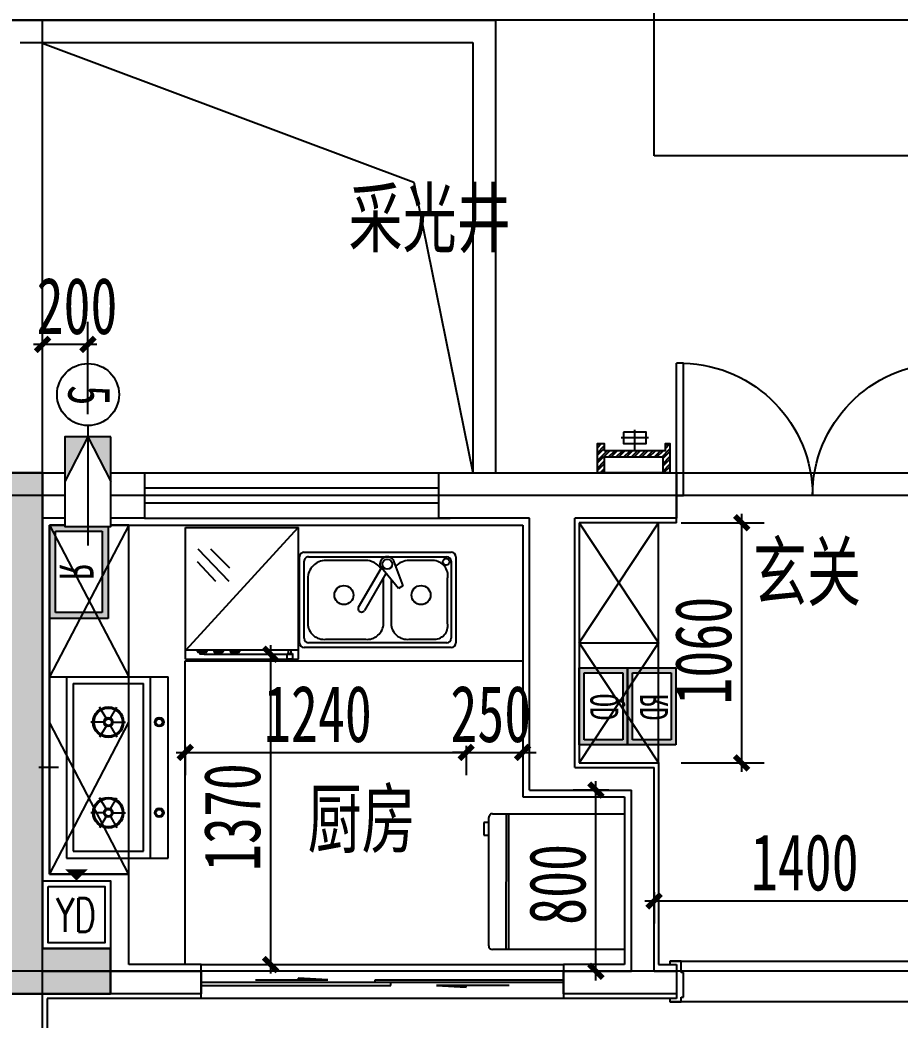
# Model space of a CAD drawing. Extents: x -255202 to 66368, y -6372500 to 603.
# Drawn here: x 28857 to 32743, y -3225168 to -3220753 of the extents above; entities that cross this region are included whole.
import ezdxf
from ezdxf.enums import TextEntityAlignment as Align

# ---------------------------------------------------------------- set-up
doc = ezdxf.new("R2010")
doc.units = 0
doc.header["$LTSCALE"] = 10
doc.header["$MEASUREMENT"] = 0
doc.layers.add('A-门', color=251, linetype='Continuous')
doc.layers.add('L-立面填充1', color=253, linetype='Continuous')
doc.styles.add('_TCH_DIM', font='SIMPLEX', dxfattribs={"bigfont": 'GBCBIG'})
doc.styles.add('L~1D$0$黑体', font='simhei.ttf')
doc.styles.add('L~1Z$0$黑体', font='simhei.ttf')
doc.styles.add('宋体', font='', dxfattribs={"width": 0.8})
doc.styles.add('样式222', font='', dxfattribs={"width": 0.7})
doc.styles.add('细黑体', font='', dxfattribs={"width": 0.7})
doc.styles.get('宋体').set_extended_font_data('STXihei')
doc.styles.get('样式222').set_extended_font_data('STXihei')
doc.styles.get('细黑体').set_extended_font_data('STXihei')

# ---------------------------------------------------------------- blocks, each defined once
blk = doc.blocks.new('ty')
at = {"layer": 'A-门'}
h = blk.add_hatch(dxfattribs=at)
h.set_pattern_fill('ANSI32', color=8, scale=5, style=0)
h.set_pattern_definition([(45, (43096.54, 4608.566), (-16.83798, 16.83798), []), (45, (43107.765, 4608.566), (-16.83798, 16.83798), [])])
h.paths.add_polyline_path([(45549.8, 606.1), (45549.8, 506.1), (45229.8, 506.1), (45229.8, 636.1), (45259.8, 636.1), (45259.8, 606.1), (45529.8, 606.1), (45529.8, 636.1), (45549.8, 636.1)])
h.paths.add_polyline_path([(45259.8, 506.1), (45519.8, 506.1), (45519.8, 576.1), (45259.8, 576.1)], flags=17)
blk.add_hatch(color=8, dxfattribs=at).paths.add_polyline_path([(42579.7, -1593.9), (42579.7, 506.1), (42779.7, 506.1), (42779.7, -1593.9), (43079.7, -1593.9), (43079.7, -1793.9), (42279.7, -1793.9), (42279.7, -1593.9)])
h = blk.add_hatch(color=8, dxfattribs=at)
h.paths.add_polyline_path([(43068.7, -136.6), (42809.7, -136.6), (42809.7, 275.9), (43068.7, 275.9)])
h.paths.add_polyline_path([(43042.3, 249.5), (42836.1, 249.5), (42836.1, -110.2), (43042.3, -110.2)], flags=16)
h = blk.add_hatch(color=8, dxfattribs=at)
h.paths.add_polyline_path([(45149.7, -353.9), (45363.2, -353.9), (45363.2, -693.9), (45149.7, -693.9)])
h.paths.add_polyline_path([(45171.4, -672.2), (45341.4, -672.2), (45341.4, -375.7), (45171.4, -375.7)], flags=16)
h = blk.add_hatch(color=8, dxfattribs=at)
h.paths.add_polyline_path([(45576.7, -693.9), (45576.7, -353.9), (45363.2, -353.9), (45363.2, -693.9)])
h.paths.add_polyline_path([(45554.9, -672.2), (45554.9, -375.7), (45384.9, -375.7), (45384.9, -672.2)], flags=16)
at = {"layer": 'A-门', "color": 8}
for p, q in [((45479.7, 1906.1), (45479.7, 3106.1)), ((59161.7, 2506.1), (25966, 2506.1)), ((42779.7, 2506.1), (42579.7, 2506.1)), ((42579.7, 2506.1), (42779.7, 2506.1)), ((42779.7, 2506.1), (44779.8, 2506.1)), ((42779.7, 506.1), (42779.7, 2506.1)), ((42779.7, 406.1), (42779.7, 2506.1)), ((44779.8, 2506.1), (44779.8, 506.1)), ((44779.8, 2506.1), (44779.8, 506.1)), ((45479.7, 1906.1), (45479.7, 2506.1)), ((42679.8, 2406.1), (44679.8, 2406.1)), ((42779.7, 2406.1), (44679.8, 2406.1)), ((42779.7, 2403.2), (44419.5, 1790.4)), ((44679.8, 2406.1), (44679.8, 506.1)), ((44679.8, 2406.1), (44679.8, 506.1)), ((48479.7, 1906.1), (45479.7, 1906.1)), ((44419.5, 1790.4), (44679.8, 506.1)), ((42779.7, 766.3), (42779.7, 1173.4)), ((42979.7, 766.3), (42979.7, 1173.4)), ((43019.7, 1073.4), (42739.7, 1073.4)), ((45394.8, 606.1), (45394.8, 696.1)), ((45454.8, 661.1), (45334.8, 661.1)), ((45377.3, 606.1), (45412.3, 606.1)), ((42779.7, 506.1), (42579.7, 506.1)), ((42579.7, 506.1), (42779.7, 506.1)), ((42779.7, -1593.9), (42779.7, 506.1)), ((42779.7, 506.1), (42779.7, -1593.9)), ((42779.7, 506.1), (43229.7, 506.1)), ((43229.7, 506.1), (44579.7, 506.1)), ((43229.7, 506.1), (43229.7, 306.1)), ((43229.7, 506.1), (43229.7, 306.1)), ((44529.7, 306.1), (44529.7, 506.1)), ((44529.7, 506.1), (44529.8, 506.1)), ((44529.8, 506.1), (45579.7, 506.1)), ((45579.7, 506.1), (46779.7, 506.1)), ((45579.7, 506.1), (45579.7, 306.1)), ((45579.7, 286.1), (45579.7, 502.5)), ((59161.7, 406.1), (25966, 406.1)), ((42779.7, -1693.9), (42779.7, 406.1)), ((44529.7, 439.4), (43229.7, 439.4)), ((44529.7, 372.7), (43229.7, 372.7)), ((45866.8, -813.9), (45866.8, 326.1)), ((42779.7, -1693.9), (42779.7, 306.1)), ((43229.7, 306.1), (42779.7, 306.1)), ((43159.7, 276.1), (42809.7, -393.9)), ((42809.7, 276.1), (43159.7, -393.9)), ((43159.7, 276.1), (42809.7, 276.1)), ((42809.7, 276.1), (42809.7, -1265.3)), ((42809.7, -1265.3), (42809.7, 276.1)), ((42809.7, 276.1), (44899.7, 276.1)), ((42809.7, -136.6), (42809.7, 275.9)), ((42809.7, 275.9), (43068.7, 275.9)), ((43068.7, 275.9), (43068.7, -136.6)), ((43159.7, -1265.3), (43159.7, 276.1)), ((43229.7, 306.1), (44579.7, 306.1)), ((44929.7, 306.1), (44529.7, 306.1)), ((44899.7, 276.1), (44899.7, -923.9)), ((44929.7, -893.9), (44929.7, 306.1)), ((45579.7, 306.1), (45129.7, 306.1)), ((45129.7, -793.9), (45129.7, 306.1)), ((45579.7, 286.1), (45149.7, 286.1)), ((45149.7, 286.1), (45149.7, -773.9)), ((45149.7, 286.1), (45499.7, -243.9)), ((45149.7, -243.9), (45499.7, 286.1)), ((45499.7, 286.1), (45149.7, 286.1)), ((45149.7, 286.1), (45149.7, -773.9)), ((45579.7, 286.1), (45149.7, 286.1)), ((45149.7, 286.1), (45149.7, -773.9)), ((45499.7, -773.9), (45499.7, 286.1)), ((45579.7, 286.1), (45579.7, 306.1)), ((45599.7, 286.1), (45966.8, 286.1)), ((42836.1, -110.2), (42836.1, 249.5)), ((42836.1, 249.5), (43042.3, 249.5)), ((43042.3, 249.5), (43042.3, -110.2)), ((43410, 264.7), (43910, 264.7)), ((43410, -315.3), (43410, 264.7)), ((43413.3, -275.3), (43907.6, 264.7)), ((43910, -315.3), (43910, 264.7)), ((43910, -315.3), (43910, 264.7)), ((43603.4, 27.3, -1), (43466.7, 169.3, -1)), ((43606.5, 86.2, -2), (43522.5, 170.1, -2)), ((43914.3, -243.9), (43914.3, 136.1)), ((43934.3, 156.1), (44584.3, 156.1)), ((43954.3, 136.1), (44564.3, 136.1)), ((44604.3, 136.1), (44604.3, -243.9)), ((43544.5, 26.5, -2), (43463.8, 113.5, -2)), ((43934.3, -223.9), (43934.3, 116.1)), ((44205.3, 120.1), (44030.3, 120.1)), ((44350.6, -3.5), (44270.1, 94.2)), ((44325.6, 126.3), (44370, 7.7)), ((44503.3, 120.1), (44398.3, 120.1)), ((44584.3, 116.1), (44584.3, -223.9)), ((44175.3, -85.6), (44275.5, 87.8)), ((44295.8, 63), (44201.3, -100.6)), ((43950.3, 40.1), (43950.3, -157.9)), ((44285.3, -157.9), (44285.3, 40.1)), ((44318.3, 35.7), (44318.3, -157.9)), ((44370, 7.7), (44350.6, -3.5)), ((44568.3, -157.9), (44568.3, 40.1)), ((43042.3, -110.2), (42836.1, -110.2)), ((43068.7, -136.6), (42809.7, -136.6)), ((43786.5, -253.9), (43786.5, -1703.9)), ((44584.3, -263.9), (43934.3, -263.9)), ((44564.3, -243.9), (43954.3, -243.9)), ((44030.3, -227.9), (44205.3, -227.9)), ((44398.3, -227.9), (44503.3, -227.9)), ((45149.7, -243.9), (45499.7, -243.9)), ((45149.7, -243.9), (45499.7, -773.9)), ((45499.7, -243.9), (45149.7, -773.9)), ((43410, -275.3), (43910, -275.3)), ((43464.3, -282.3), (43464.3, -275.3)), ((43464.3, -275.3), (43504.3, -275.3)), ((43501.3, -285.3), (43467.3, -285.3)), ((43495.6, -285.3), (43473, -285.3)), ((43473, -285.3), (43473, -289.8)), ((43476, -292.8), (43492.6, -292.8)), ((43493.6, -293.9), (43886.5, -293.9)), ((43495.6, -289.8), (43495.6, -285.3)), ((43504.3, -275.3), (43504.3, -282.3)), ((43536.5, -282.3), (43536.5, -275.3)), ((43536.5, -275.3), (43576.5, -275.3)), ((43573.5, -285.3), (43539.5, -285.3)), ((43567.8, -285.3), (43545.2, -285.3)), ((43545.2, -285.3), (43545.2, -289.8)), ((43548.2, -292.8), (43564.8, -292.8)), ((43567.8, -289.8), (43567.8, -285.3)), ((43576.5, -275.3), (43576.5, -282.3)), ((43608.7, -282.3), (43608.7, -275.3)), ((43608.7, -275.3), (43648.7, -275.3)), ((43645.7, -285.3), (43611.7, -285.3)), ((43640, -285.3), (43617.4, -285.3)), ((43617.4, -285.3), (43617.4, -289.8)), ((43620.4, -292.8), (43637, -292.8)), ((43640, -289.8), (43640, -285.3)), ((43648.7, -275.3), (43648.7, -282.3)), ((43858.9, -315.3), (43858.9, -290.3)), ((43858.9, -290.3), (43883.9, -290.3)), ((43864.9, -290.3), (43864.9, -275.3)), ((43877.9, -290.3), (43877.9, -275.3)), ((43883.9, -290.3), (43883.9, -315.3)), ((43409.7, -1663.9), (43409.7, -323.9)), ((43409.7, -323.9), (44899.7, -323.9)), ((43410, -315.3), (43910, -315.3)), ((43410, -315.3), (43910, -315.3)), ((43883.9, -315.3), (43858.9, -315.3)), ((42809.7, -393.9), (43159.7, -393.9)), ((42809.7, -1193.9), (42809.7, -393.9)), ((42884.7, -393.9), (43334.7, -393.9)), ((42884.7, -393.9), (42884.7, -1193.9)), ((43254.7, -393.9), (43254.7, -1193.9)), ((43334.7, -1193.9), (43334.7, -393.9)), ((45149.7, -693.9), (45149.7, -353.9)), ((45149.7, -353.9), (45363.2, -353.9)), ((45171.4, -672.2), (45171.4, -375.7)), ((45171.4, -375.7), (45341.4, -375.7)), ((45341.4, -375.7), (45341.4, -672.2)), ((45363.2, -693.9), (45363.2, -353.9)), ((45363.2, -353.9), (45576.7, -353.9)), ((45363.2, -353.9), (45363.2, -693.9)), ((45384.9, -672.2), (45384.9, -375.7)), ((45384.9, -375.7), (45554.9, -375.7)), ((45554.9, -375.7), (45554.9, -672.2)), ((45576.7, -353.9), (45576.7, -693.9)), ((42914.7, -423.9), (43224.7, -423.9)), ((42914.7, -423.9), (42914.7, -1163.9)), ((43224.7, -1163.9), (43224.7, -423.9)), ((43059.7, -576.6), (43031.4, -527.7)), ((43079.7, -576.6), (43107.9, -527.7)), ((42809.7, -1266.7), (43159.7, -593.9)), ((43159.7, -1266.7), (42809.7, -593.9)), ((43049.7, -593.9), (42993.2, -593.9)), ((43059.7, -611.2), (43031.4, -660.2)), ((43079.7, -611.2), (43107.9, -660.2)), ((43089.7, -593.9), (43146.2, -593.9)), ((43409.7, -698.7), (43409.7, -827.7)), ((44649.7, -698.7), (44649.7, -827.7)), ((44649.7, -698.7), (44649.7, -827.7)), ((45363.2, -693.9), (45149.7, -693.9)), ((45341.4, -672.2), (45171.4, -672.2)), ((45576.7, -693.9), (45363.2, -693.9)), ((45554.9, -672.2), (45384.9, -672.2)), ((43369.7, -727.7), (44689.7, -727.7)), ((44649.7, -727.7), (44589.7, -727.7)), ((44649.7, -727.7), (44899.7, -727.7)), ((44899.7, -727.7), (44899.7, -827.7)), ((44899.7, -727.7), (44959.7, -727.7)), ((42850.1, -793.9), (42763, -793.9)), ((45129.7, -793.9), (45479.7, -793.9)), ((45149.7, -773.9), (45499.7, -773.9)), ((45149.7, -773.9), (45499.7, -773.9)), ((45149.7, -773.9), (45499.7, -773.9)), ((45479.7, -1693.9), (45479.7, -793.9)), ((45499.7, -773.9), (45499.7, -1663.9)), ((45499.7, -773.9), (45499.7, -1663.9)), ((45599.7, -773.9), (45966.8, -773.9)), ((45223.1, -1733.9), (45223.1, -853.9)), ((44899.7, -923.9), (45349.7, -923.9)), ((44929.7, -893.9), (45379.7, -893.9)), ((45279.7, -893.9), (45123.1, -893.9)), ((45349.7, -923.9), (45349.7, -1663.9)), ((45379.7, -1693.9), (45379.7, -893.9)), ((43059.7, -976.6), (43031.4, -927.7)), ((43079.7, -976.6), (43107.9, -927.7)), ((43049.7, -993.9), (42993.2, -993.9)), ((43059.7, -1011.2), (43031.4, -1060.2)), ((43079.7, -1011.2), (43107.9, -1060.2)), ((43089.7, -993.9), (43146.2, -993.9)), ((44749.7, -1581.4), (44749.8, -1014.7)), ((44766.5, -998.1), (45349.8, -998.2)), ((44827.5, -1598.1), (44827.6, -998.1)), ((44838.6, -1598.1), (44838.7, -998.1)), ((45349.8, -998.2), (45349.7, -1598.2)), ((44749.8, -1037.6), (44727.5, -1037.6)), ((44727.5, -1037.6), (44727.5, -1093.2)), ((44727.5, -1093.2), (44749.8, -1093.2)), ((42914.7, -1163.9), (43224.7, -1163.9)), ((42884.7, -1193.9), (43334.7, -1193.9)), ((42809.7, -1265.3), (43159.7, -1265.3)), ((43159.7, -1265.3), (42809.7, -1265.3)), ((43159.7, -1663.9), (43159.7, -1265.3)), ((45479.7, -1343.9), (45479.7, -1483.1)), ((45439.7, -1383.1), (46919.7, -1383.1)), ((43079.7, -1593.9), (42779.7, -1593.9)), ((42779.7, -1593.9), (43079.7, -1593.9)), ((43079.7, -1793.9), (43079.7, -1593.9)), ((43079.7, -1593.9), (43079.7, -1793.9)), ((45349.7, -1598.2), (44766.3, -1598)), ((43479.7, -1663.9), (43159.7, -1663.9)), ((43479.7, -1663.9), (45079.7, -1663.9)), ((43479.7, -1813.9), (43479.7, -1663.9)), ((43493.6, -1663.9), (43886.5, -1663.9)), ((45349.7, -1663.9), (45079.7, -1663.9)), ((45079.7, -1666.2), (45079.7, -1813.9)), ((45499.7, -1663.9), (45579.7, -1663.9)), ((45499.7, -1663.9), (45499.7, -1663.9)), ((45549.7, -1648.9), (46809.7, -1648.9)), ((45599.7, -1648.9), (45549.7, -1648.9)), ((45549.7, -1648.9), (45549.7, -1663.9)), ((45549.7, -1663.9), (45579.7, -1663.9)), ((45579.7, -1663.9), (45579.7, -1813.9)), ((45579.7, -1663.9), (45579.7, -1813.9)), ((45599.7, -1698.9), (45599.7, -1648.9)), ((59161.7, -1693.9), (25966, -1693.9)), ((42779.7, -1693.9), (43479.7, -1693.9)), ((42779.7, -9693.9), (42779.7, -1693.9)), ((43479.7, -1693.9), (43479.7, -1793.9)), ((45079.7, -1793.9), (45079.7, -1693.9)), ((45079.7, -1693.9), (45379.7, -1693.9)), ((45279.7, -1693.9), (45123.1, -1693.9)), ((45479.7, -1693.9), (45579.7, -1693.9)), ((45579.7, -1693.9), (45579.7, -1793.9)), ((45609.7, -1698.9), (45599.7, -1698.9)), ((45609.7, -1808.9), (45609.7, -1698.9)), ((42279.7, -1793.9), (42779.7, -1793.9)), ((43079.7, -1793.9), (42279.7, -1793.9)), ((42779.7, -1793.9), (43079.7, -1793.9)), ((42779.7, -9593.9), (42779.7, -1793.9)), ((43479.7, -1793.9), (42779.7, -1793.9)), ((45579.7, -1793.9), (45079.7, -1793.9)), ((45599.7, -1828.9), (45599.7, -1808.9)), ((45599.7, -1808.9), (45609.7, -1808.9)), ((43479.7, -1813.9), (42799.7, -1813.9)), ((42799.7, -1813.9), (42799.7, -9573.9)), ((45079.7, -1813.9), (43479.7, -1813.9)), ((45579.7, -1813.9), (45079.7, -1813.9)), ((45499.7, -1813.9), (45079.7, -1813.9)), ((45549.7, -1813.9), (45549.7, -1828.9)), ((45579.7, -1813.9), (45549.7, -1813.9)), ((46809.7, -1828.9), (45549.7, -1828.9)), ((45549.7, -1828.9), (45599.7, -1828.9))]:
    blk.add_line(p, q, dxfattribs=at)
at = {"layer": 'A-门', "color": 8, "extrusion": (0, 0, -1)}
for p, q in [((45579.7, 406.1), (45579.7, 991.1)), ((45609.7, 991.1), (45579.7, 991.1)), ((45609.7, 406.1), (45609.7, 991.1)), ((45579.7, 406.1), (45609.7, 406.1)), ((43479.7, -1743.9), (43479.7, -1756.4)), ((44318, -1743.9), (43479.7, -1743.9)), ((43479.7, -1756.4), (44318, -1756.4)), ((43719.7, -1731.4), (44039.7, -1731.4)), ((43908.5, -1724.2), (43908.5, -1731.4)), ((44039.7, -1731.4), (43908.5, -1724.2)), ((44248.9, -1731.4), (45079.7, -1731.4)), ((44248.9, -1743.9), (44248.9, -1731.4)), ((45079.7, -1743.9), (44248.9, -1743.9)), ((44318, -1756.4), (44318, -1743.9)), ((44519.7, -1756.4), (44650.8, -1763.7)), ((44839.7, -1756.4), (44519.7, -1756.4)), ((44650.8, -1763.7), (44650.8, -1756.4)), ((45079.7, -1731.4), (45079.7, -1743.9))]:
    blk.add_line(p, q, dxfattribs=at)
at = {"layer": 'A-门', "color": 8, "const_width": 24}
for points in [[(42809.7, 1103.4), (42749.7, 1043.4)], [(42949.7, 1043.4), (43009.7, 1103.4)], [(45896.8, 256.1), (45836.8, 316.1)], [(43816.5, -323.9), (43756.5, -263.9)], [(43439.7, -697.7), (43379.7, -757.7)], [(44619.7, -757.7), (44679.7, -697.7)], [(44619.7, -757.7), (44679.7, -697.7)], [(44929.7, -697.7), (44869.7, -757.7)], [(45836.8, -743.9), (45896.8, -803.9)], [(45253.1, -923.9), (45193.1, -863.9)], [(45509.7, -1353.1), (45449.7, -1413.1)], [(43756.5, -1633.9), (43816.5, -1693.9)], [(45193.1, -1663.9), (45253.1, -1723.9)]]:
    blk.add_lwpolyline(points, dxfattribs=at)
at = {"layer": 'A-门', "color": 8}
for points in [[(45344.8, 686.1), (45344.8, 636.1), (45444.8, 636.1), (45444.8, 686.1)], [(45259.8, 506.1), (45519.8, 506.1), (45519.8, 576.1), (45259.8, 576.1)], [(42779.7, -1293.9), (43079.7, -1293.9), (43079.7, -1593.9), (42779.7, -1593.9)], [(42804.7, -1318.9), (43054.7, -1318.9), (43054.7, -1568.9), (42804.7, -1568.9)]]:
    blk.add_lwpolyline(points, close=True, dxfattribs=at)
blk.add_lwpolyline([(45549.8, 606.1), (45549.8, 606.1), (45549.8, 506.1), (45229.8, 506.1), (45229.8, 636.1), (45259.8, 636.1), (45259.8, 606.1), (45529.8, 606.1), (45529.8, 636.1), (45549.8, 636.1), (45549.8, 606.1), (45549.8, 606.1)], dxfattribs=at)
blk.add_lwpolyline([(42929.7, -1293.9, 0, 100, 0), (42929.7, -1243.9, 100, 100, 0)], format="xyseb", dxfattribs=at)
for centre, radius in [((42980.1, 852.3), 136.9), ((44301.8, 103.4), 21.9), ((44561.8, 113.5), 14.5), ((44110.3, -32.8), 42), ((44450.8, -32.8), 42), ((43069.7, -593.9), 67.7), ((43069.7, -593.9), 62.4), ((43069.7, -593.9), 20), ((43294.7, -593.9), 20), ((43069.7, -593.9), 14.7), ((43294.7, -593.9), 14.7), ((43069.7, -993.9), 67.7), ((43069.7, -993.9), 62.4), ((43069.7, -993.9), 20), ((43069.7, -993.9), 14.7), ((43294.7, -993.9), 20), ((43294.7, -993.9), 14.7)]:
    blk.add_circle(centre, radius, dxfattribs=at)
at = {"layer": 'A-门', "color": 8, "extrusion": (0, 0, -1)}
for centre, start, end in [((-45594.7, 406.1), 91.4693, 180), ((-46764.7, 406.1), 0, 88.5307)]:
    blk.add_arc(centre, 585, start, end, dxfattribs=at)
at = {"layer": 'A-门', "color": 8}
for centre, radius, start, end in [((43934.3, 136.1), 20, 89.9999, 179.9999), ((43954.3, 116.1), 20, 89.9999, 179.9999), ((44301.8, 103.4), 33, 43.8119, 196.1877), ((44564.3, 116.1), 20, 359.9999, 89.9999), ((44584.3, 136.1), 20, 359.9999, 89.9999), ((44030.3, 40.1), 80, 89.9999, 179.9999), ((44205.3, 40.1), 80, 32.5402, 89.9999), ((44398.3, 40.1), 80, 89.9999, 138.7561), ((44500.9, 51.7), 68.4, 350.1972, 87.9904), ((44205.3, 40.1), 80, 359.9999, 3.2668), ((44188.3, -93.1), 15, 149.9999, 329.9999), ((44022.3, -156.4), 72, 181.2334, 276.3945), ((44213.3, -156.4), 72, 263.6054, 358.7663), ((44390.3, -156.4), 72, 181.2334, 276.3945), ((44508.7, -167.8), 60.4, 264.8574, 9.3845), ((43934.3, -243.9), 20, 179.9999, 269.9999), ((43954.3, -223.9), 20, 179.9999, 269.9999), ((44564.3, -223.9), 20, 269.9999, 359.9999), ((44584.3, -243.9), 20, 269.9999, 359.9999), ((43467.3, -282.3), 3, 180, 270), ((43476, -289.8), 3, 180, 270), ((43492.6, -289.8), 3, 270, 0), ((43501.3, -282.3), 3, 270, 0), ((43539.5, -282.3), 3, 180, 270), ((43548.2, -289.8), 3, 180, 270), ((43564.8, -289.8), 3, 270, 0), ((43573.5, -282.3), 3, 270, 0), ((43611.7, -282.3), 3, 180, 270), ((43620.4, -289.8), 3, 180, 270), ((43637, -289.8), 3, 270, 0), ((43645.7, -282.3), 3, 270, 0), ((44766.4, -1014.7), 16.7, 89.9892, 179.9892), ((44766.3, -1581.4), 16.7, 179.9892, 269.9892)]:
    blk.add_arc(centre, radius, start, end, dxfattribs=at)
at = {"layer": 'A-门', "color": 8, "width": 0.7}
for s, style, p in [('采光井', '细黑体', (44130.7, 1507.2)), ('200', '样式222', (42753, 1119.5)), ('玄关', '细黑体', (45916.5, -54.7)), ('1240', '样式222', (43757.2, -681.7)), ('厨房', '细黑体', (43950.1, -1144.8)), ('1400', '样式222', (45907.2, -1337.1))]:
    blk.add_text(s, height=250, dxfattribs=dict(at, style=style)).set_placement(p)
at = {"layer": 'A-门', "color": 8, "style": '样式222', "width": 0.7}
blk.add_text('5', height=187.5, rotation=270, dxfattribs=at).set_placement((42892.9, 804.6), align=Align.RIGHT)
at = {"layer": 'A-门', "color": 8, "style": '样式222', "text_generation_flag": 4, "width": 0.7}
for s, height, rotation, p in [('R', 150, 90, (42854.7, 69.4)), ('QD', 123.65, 270, (45322.1, -527)), ('RD', 123.65, 270, (45541.6, -527.7))]:
    blk.add_text(s, height=height, rotation=rotation, dxfattribs=at).set_placement(p, align=Align.CENTER)
at = {"layer": 'A-门', "color": 8}
for s, height, rotation, style, width, p in [('1060', 250, 90, '样式222', 0.7, (45820.8, -516.4)), ('250', 250, 0, '样式222', 0.7, (44580.2, -681.7)), ('1370', 250, 90, '样式222', 0.7, (43740.5, -1251.4)), ('800', 250, 90, '样式222', 0.7, (45177.1, -1488.8)), ('YD', 148.75, 360, '_TCH_DIM', 0.705882, (42839.1, -1520.3))]:
    blk.add_text(s, height=height, rotation=rotation, dxfattribs=dict(at, style=style, width=width)).set_placement(p)
at = {"layer": 'A-门', "color": 8, "style": '宋体'}
for text_generation_flag, p in [(6, (36240.8, -8783.5, -6.9)), (2, (37300.4, -8783.5, -6.9)), (6, (48058.9, -8783.5, -6.9)), (2, (49118.5, -8783.5, -6.9))]:
    blk.add_attdef('KT', text='', height=79.4, rotation=90, dxfattribs=dict(at, text_generation_flag=text_generation_flag)).set_placement(p, align=Align.MIDDLE)
at = {"layer": 'A-门', "color": 8, "width": 0.75}
for rotation, style, p in [(90, 'L~1D$0$黑体', (55174.4, -8847)), (90, 'L~1D$0$黑体', (30165.4, -8870.6)), (180, 'L~1Z$0$黑体', (41491.3, -10055.8))]:
    blk.add_attdef('1/AC', text='', height=120, rotation=rotation, dxfattribs=dict(at, style=style)).set_placement(p, align=Align.MIDDLE)
at = {"layer": 'A-门', "color": 8, "style": 'L~1Z$0$黑体', "text_generation_flag": 4, "width": 0.75}
blk.add_attdef('1/AC', text='', height=120, dxfattribs=at).set_placement((43868.1, -10055.8), align=Align.MIDDLE)
at = {"color": 8}
blk.add_wipeout([(43081.4, 666.3), (42877.9, 666.3), (42877.9, 269.2), (43081.4, 269.2)], dxfattribs=at)
at = {"linetype": 'ByBlock'}
h = blk.add_hatch(color=8, dxfattribs=at)
h.paths.add_polyline_path([(42979.7, 666.3), (42877.9, 666.3), (42877.9, 269.2), (43081.4, 269.2), (43081.4, 467.8)])
h.paths.add_polyline_path([(42877.9, 467.8), (42877.9, 269.2), (43081.4, 269.2), (43081.4, 666.3), (42979.7, 666.3)], flags=17)
at = {"color": 8, "linetype": 'ByBlock'}
for q in [(42877.9, 467.8), (43081.4, 467.8)]:
    blk.add_line((42979.7, 666.3), q, dxfattribs=at)
at = {"color": 8, "const_width": 9.02}
blk.add_lwpolyline([(42979.7, 715.4), (42979.7, 184.6)], dxfattribs=at)
at = {"color": 8}
blk.add_lwpolyline([(43081.4, 666.3), (42877.9, 666.3), (42877.9, 269.2), (43081.4, 269.2)], close=True, dxfattribs=at)

msp = doc.modelspace()

# ---------------------------------------------------------------- block references
at = {"layer": 'L-立面填充1'}
msp.add_blockref('ty', (-13822.9, -3223259.1), dxfattribs=at)

doc.saveas('drawing.dxf')
